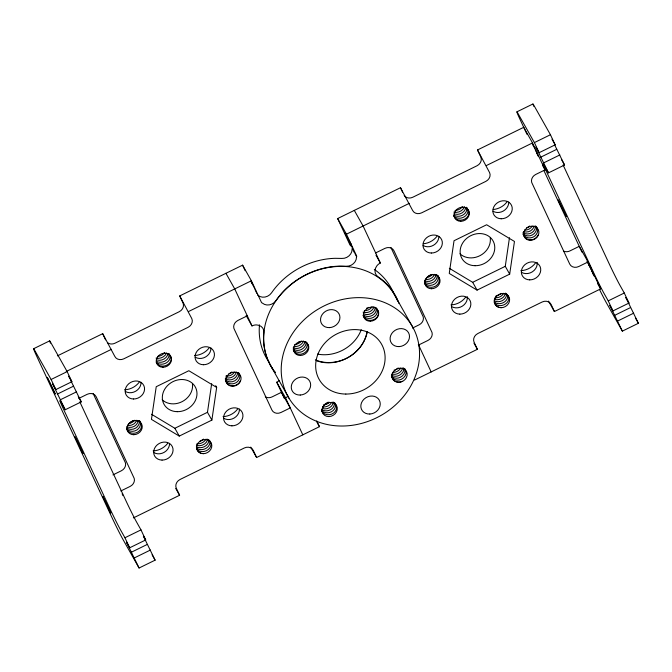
<?xml version="1.0" encoding="UTF-8"?>
<svg xmlns="http://www.w3.org/2000/svg" width="672" height="672" viewBox="0 0 672 672"><rect width="100%" height="100%" fill="white"/><g stroke="black" fill="none" stroke-linecap="round" stroke-linejoin="round"><path stroke-width="1.01" d="M211.873 420.109L216.661 387.425L188.84 370.726L156.232 386.711L151.444 419.387L179.264 436.086L211.873 420.109L207.472 412.297L211.663 383.695M509.678 274.142L514.466 241.458L486.637 224.759L454.028 240.744L449.249 273.428L477.07 290.119L509.678 274.142L505.277 266.33L509.46 237.728M33.6 348.726L49.652 340.864M516.886 111.846L532.93 103.984M57.406 355.874L102.69 333.673L114.786 356.353A7.148 6.191 -29.4 0 0 123.824 358.814L188 327.356A7.148 6.191 -29.4 0 0 191.806 318.604L179.71 295.924L242.584 265.154L251.387 280.778L261.584 302.669L262.458 303.156A8.938 7.736 -29.4 0 0 275.923 300.678A71.501 61.858 -29.4 0 1 339.536 266.12L346.172 266.246A8.938 7.736 -29.4 0 0 356.496 257.065L356.672 256.066L346.458 234.184L337.655 218.56L400.495 187.715L412.591 210.386A7.148 6.191 -29.4 0 0 421.621 212.848L485.806 181.39A7.148 6.191 -29.4 0 0 489.602 172.637L477.515 149.957L523.723 127.31L532.526 142.934L545.093 169.865L535.786 174.426A7.148 6.191 -29.4 0 0 531.695 182.431L569.713 264.062A7.148 6.191 -29.4 0 0 578.752 266.524L588.059 261.962L600.625 288.901L554.408 311.548L548.545 301.132M66.209 371.498L111.493 349.297M188.513 311.548L251.387 280.778M346.458 234.184L409.298 203.339M486.318 165.581L532.526 142.934M143.388 536.18L155.114 560.154L139.07 568.016L122.884 539.288A17.875 0.596 63.9 0 1 111.938 517.448L37.069 356.966A17.875 0.596 63.9 0 1 34.927 350.75L51.114 379.478L67.158 371.616L71.87 381.713L55.826 389.584L52.668 383.972L65.234 409.744L81.278 401.881L70.854 380.705M526.999 134.333L520.355 120.095A17.875 0.596 63.9 0 1 518.213 113.879L534.4 142.598L550.444 134.736L555.156 144.841L539.112 152.704L535.954 147.101L548.52 172.864L564.564 165.001L554.568 144.74M57.38 394.078L73.424 386.215M540.666 157.198L556.71 149.335M60.539 399.68L76.583 391.818M543.824 162.8L559.868 154.938M78.784 398.429L87.158 394.321A7.148 6.191 -29.4 0 1 96.197 396.791L134.215 478.422A7.148 6.191 -29.4 0 1 130.124 486.419L120.817 490.98M247.288 315.832L237.98 320.393A7.148 6.191 -29.4 0 0 233.898 328.39L271.916 410.029A7.148 6.191 -29.4 0 0 280.946 412.49L290.254 407.929L281.45 392.305L272.143 396.866A7.148 6.191 -29.4 0 1 265.28 396.791M375.656 252.916L384.955 248.354A7.148 6.191 -29.4 0 1 393.994 250.824L432.012 332.455A7.148 6.191 -29.4 0 1 427.921 340.452L418.614 345.013M151.528 414.271L174.863 428.274L207.472 412.297M449.333 268.304L472.668 282.307L505.277 266.33M112.946 474.902L121.321 470.795A7.148 6.191 -29.4 0 0 125.412 462.798L93.164 393.532M412.608 328.02L419.118 324.828A7.148 6.191 -29.4 0 0 423.209 316.831L390.961 247.565M133.384 517.91L179.592 495.264L176.308 488.216A7.148 6.191 -29.4 0 1 180.104 479.455L244.289 447.997A7.148 6.191 -29.4 0 1 253.319 450.467L256.612 457.514L319.452 426.67L316.781 420.966M414.523 380.066L477.397 349.297L474.104 342.25A7.148 6.191 -29.4 0 1 477.901 333.488L542.086 302.03A7.148 6.191 -29.4 0 1 551.124 304.5L554.408 311.548M65.234 409.744L61.194 402.578A17.875 0.596 63.9 0 0 63.336 408.794L109.964 508.746A17.875 0.596 63.9 0 0 120.91 530.586L124.95 537.751L140.994 529.889L145.69 539.952L129.646 547.814L126.487 542.212L139.07 568.016M548.52 172.864L544.48 165.698A17.875 0.596 63.9 0 0 546.622 171.914L593.25 271.866A17.875 0.596 63.9 0 0 604.195 293.706L608.236 300.871L624.28 293.009L628.975 303.072L612.931 310.934L609.773 305.332L622.356 331.136L638.4 323.274L625.817 297.469L628.975 303.072M131.2 552.308L147.244 544.446M614.485 315.437L630.529 307.566M134.358 557.911L150.402 550.049M617.644 321.04L633.688 313.169M257.468 294.714L258.056 295.344A8.938 7.736 -29.4 0 0 271.522 292.866A71.501 61.858 -29.4 0 1 335.135 258.308L341.771 258.434A8.938 7.736 -29.4 0 0 352.094 249.253L352.271 248.245L354.228 252.437M586.942 261.248L587.185 261.677M550.444 134.736L534.257 106.008A17.875 0.596 63.9 0 0 533.064 104.597M551.998 139.23L555.156 144.841M561.532 159.625L564.564 165.001M624.28 293.009L620.248 285.844A17.875 0.596 63.9 0 1 609.294 264.004L563.111 164.993M635.368 317.89L638.4 323.274M542.648 165.53L545.093 169.865M588.059 261.962L579.256 246.338L569.948 250.908A7.148 6.191 -29.4 0 1 563.833 251.202M597.685 283.693L600.625 288.901M622.356 331.136L606.169 302.408A17.875 0.596 63.9 0 1 599.424 289.33M472.668 282.307L477.07 290.119M473.97 343.224L477.397 349.297M354.287 210.361L363.107 226.019M375.967 255.209L380.369 263.021A8.938 7.736 -29.4 0 0 377.429 265.188L376.849 265.86A8.938 7.736 -29.4 0 0 378.05 276.78A71.66 61.992 -29.4 0 1 396.026 296.73L397.135 298.964A71.66 61.992 -29.4 0 1 399.008 303.509M394.086 294.05L413.582 328.692A71.375 61.748 -29.4 0 1 343.14 426.014A71.375 61.748 -29.4 0 1 294.428 330.775A71.375 61.748 -29.4 0 1 413.582 328.692M355.211 254.176L356.672 256.78M316.999 422.327L319.452 426.67M225.918 273.277L234.738 288.935M246.137 315.521L252.008 325.937A8.938 7.736 -29.4 0 1 255.494 324.954L256.368 324.912A8.938 7.736 -29.4 0 1 263.903 332.724A71.66 61.992 -29.4 0 0 268.775 361.88L269.858 364.081A71.66 61.992 -29.4 0 0 273.714 370.348M269.573 363.72L289.069 398.353M279.241 380.478A8.938 7.736 -29.4 0 1 276.738 382.2L285.541 397.824L302.82 434.868M250.74 447.098L256.612 457.514M215.687 385.686L216.661 387.425M174.863 428.274L179.264 436.086M175.678 488.326L179.592 495.264M67.158 371.616L50.971 342.888A17.875 0.596 63.9 0 0 49.778 341.477M71.87 381.713L68.712 376.11L69.997 378.865M78.246 396.505L81.278 401.881M140.994 529.889L136.962 522.724A17.875 0.596 63.9 0 1 126.008 500.884L79.825 401.873M143.438 535.945L145.69 539.952M152.082 554.761L155.114 560.154M587.63 262.5L587.975 263.147M250.942 281.274L251.286 281.929M251.656 282.643L252.059 283.424M532.619 144.337L533.635 146.345M588.949 265.054L589.378 265.902M252.26 283.836L252.689 284.676M533.845 146.874L534.064 147.302M589.596 266.339L590.033 267.212M252.907 285.113L253.344 285.995M589.168 265.373L589.882 266.809M534.5 148.184L534.719 148.63M590.251 267.658L590.68 268.548M253.772 286.877L253.991 287.322M590.234 267.532L591.284 269.69M535.147 149.512L535.769 150.814M591.1 269.413L591.301 269.842M254.411 288.196L254.612 288.616M591.604 270.371L594.048 276.007M535.97 151.225L536.34 152.023M591.688 270.665L592.217 271.807M337.655 218.56L349.826 244.625A3.536 3.066 -29.4 0 0 351.078 245.927M254.999 289.439L255.528 290.581M534.4 142.598L539.112 152.704M608.236 300.871L612.931 310.934M543.833 170.419L581.935 252.084M477.515 149.957L480.799 157.013A7.148 6.191 -29.4 0 1 477.002 165.766L412.818 197.224A7.148 6.191 -29.4 0 1 404.183 195.468M400.495 187.715L402.553 192.116M363.09 225.985L380.369 263.021M418.328 344.4L431.18 371.952M242.584 265.154L245.188 270.74M234.721 288.901L252.008 325.937M276.738 382.2L284.264 398.328M179.71 295.924L183.002 302.98A7.148 6.191 -29.4 0 1 179.197 311.732L115.021 343.19A7.148 6.191 -29.4 0 1 107.47 342.636M102.69 333.673L105.571 339.847M122.119 493.769L122.984 495.625M51.114 379.478L55.826 389.584M124.95 537.751L129.646 547.814M536.516 152.41L536.995 153.451M536.71 152.687L538.448 156.66M592.376 272.152L592.796 273.092M255.688 290.934L256.108 291.866M537.264 154.056L537.583 154.795M593.023 273.605L593.359 274.47M256.334 292.387L256.704 293.345M506.89 202.028A17.161 14.851 -29.4 0 1 493.214 209.513M535.391 263.13A17.161 14.851 -29.4 0 1 520.85 270.665M465.503 297.385A17.161 14.851 -29.4 0 1 450.962 304.928M436.993 236.284A17.161 14.851 -29.4 0 1 423.326 243.768M490.241 237.854A17.875 15.464 -29.4 0 1 480.11 255.587A17.875 15.464 -29.4 0 1 459.959 253.772M537.155 262.399A10.013 8.66 -29.4 0 1 532.333 271.832A10.013 8.66 -29.4 0 1 521.581 272.362M467.267 296.654A10.013 8.66 -29.4 0 1 462.445 306.088A10.013 8.66 -29.4 0 1 451.693 306.617M438.833 236.317A10.013 8.66 -29.4 0 1 433.566 245.213A10.013 8.66 -29.4 0 1 423.184 245.515M508.721 202.062A10.013 8.66 -29.4 0 1 503.462 210.958A10.013 8.66 -29.4 0 1 493.08 211.252M532.224 226.153A7.778 7.081 -16.2 0 1 524.454 230.059M523.681 231.638A7.778 7.081 -16.2 0 0 533.753 227.287A7.778 6.241 -38.5 0 0 534.173 226.002M529.628 226.01A7.778 7.081 -16.2 0 1 526.714 227.69M536.903 227.472A7.778 6.241 -38.5 0 1 537.054 233.142A7.778 7.081 -16.2 0 1 530.3 237.863A7.778 7.081 -16.2 0 1 523.093 234.444M535.592 226.019A7.778 6.241 -38.5 0 1 535.895 226.271M536.449 226.834A7.778 6.241 -38.5 0 1 536.684 227.136M523.118 233.89A7.778 7.081 -16.2 0 0 535.954 231.185A7.778 6.241 -38.5 0 0 536.399 226.985M535.458 226.246A7.778 6.241 -38.5 0 1 534.853 229.236A7.778 7.081 -16.2 0 1 523.093 232.789M538.154 235.091A7.778 7.081 -16.2 0 1 528.998 239.686A7.778 7.081 -16.2 0 1 523.354 232.109M503.714 293.261A7.778 6.292 -18.8 0 1 494.97 297.788A7.778 7.031 -44 0 1 495.188 297.385M500.959 293.454A7.778 6.292 -18.8 0 1 496.247 295.739A7.778 7.031 -44 0 1 496.583 295.403M494.29 299.368A7.778 7.031 -44 0 0 494.718 299.502A7.778 6.292 -18.8 0 0 505.453 293.21M507.293 294.68A7.778 6.292 -18.8 0 1 507.116 302.543A7.778 6.292 -18.8 0 1 498.019 305.357A7.778 7.031 -44 0 1 494.206 302.509M505.193 293.294A7.778 6.292 -18.8 0 1 505.596 293.471M506.335 293.891A7.778 6.292 -18.8 0 1 506.999 294.403M506.579 293.958A7.778 6.292 -18.8 0 1 495.818 301.451A7.778 7.031 -44 0 1 494.18 300.754M507.436 294.748A7.778 6.292 -18.8 0 1 505.008 301.568A7.778 6.292 -18.8 0 1 496.919 303.408A7.778 7.031 -44 0 1 494.222 301.921M499.12 307.314A7.778 7.031 -44 0 1 494.651 298.721M495.676 296.545A7.778 7.031 -44 0 1 495.953 296.15M432.306 274.394A7.778 7.081 -16.2 0 1 426.518 277.519M425.216 279.35A7.778 7.081 -16.2 0 0 434.356 274.756A7.778 6.241 -38.5 0 0 434.532 274.327M424.402 283.072A7.778 7.081 -16.2 0 0 431.525 287.314A7.778 7.081 -16.2 0 0 438.757 282.559A7.778 6.241 -38.5 0 0 436.968 275.218M424.511 282.988A7.778 7.081 -16.2 0 0 437.657 280.61A7.778 6.241 -38.5 0 0 438.001 276.016M424.519 280.711A7.778 7.081 -16.2 0 0 435.456 276.704A7.778 6.241 -38.5 0 0 436.036 274.562M437.699 275.285A7.778 6.241 -38.5 0 1 437.867 275.638M437.144 275.251A7.778 6.241 -38.5 0 1 436.565 278.662A7.778 7.081 -16.2 0 1 424.427 281.946M425.552 279.787A7.778 6.241 -38.5 0 1 431.987 274.512M435.481 274.562A7.778 6.241 -38.5 0 1 436.624 275.016M462.395 206.632A7.778 6.292 -18.8 0 1 455.053 210.437M464.419 206.632A7.778 6.292 -18.8 0 1 453.852 212.117M453.852 215.838A7.778 7.031 -44 0 0 457.153 217.972A7.778 6.292 -18.8 0 0 465.94 215.494A7.778 6.292 -18.8 0 0 466.956 207.908M466.578 207.362A7.778 6.292 -18.8 0 1 466.687 207.74M466.763 208.127A7.778 6.292 -18.8 0 1 463.772 214.469A7.778 6.292 -18.8 0 1 456.053 216.023A7.778 7.031 -44 0 1 454.045 215.082M465.73 207.371A7.778 6.292 -18.8 0 1 454.952 214.066A7.778 7.031 -44 0 1 454.104 213.772M466.427 207.295A7.778 6.292 -18.8 0 1 466.704 207.589M464.587 207.572A7.778 6.292 -18.8 0 1 468.35 215.636A7.778 6.292 -18.8 0 1 458.254 219.92A7.778 7.031 -44 0 1 453.869 215.872M587.622 262.802A7.778 1.336 66 0 1 587.824 263.105M588.437 264.138A7.778 1.336 66 0 1 588.647 264.516M589.075 265.314A7.778 1.336 66 0 1 589.285 265.726M532.493 144.404A7.778 1.336 66 0 1 532.694 144.749M533.333 145.883A7.778 1.336 66 0 1 533.543 146.286M533.719 106.26A17.875 0.596 63.9 0 1 533.324 105.302M273.596 370.348A71.375 61.748 -29.4 0 1 302.677 276.662A71.375 61.748 -29.4 0 1 397.614 300.955M275.352 372.674A71.375 61.748 -29.4 0 1 274.168 371.137M366.979 332.17A35.826 30.996 -29.4 0 1 316.52 360.704M405.115 369.39A7.778 6.098 -28.5 0 1 401.293 379.336A7.778 7.216 -30.9 0 1 391.448 376.622M403.267 367.928A7.778 6.098 -28.5 0 1 403.628 368.122M404.292 368.567A7.778 6.098 -28.5 0 1 404.863 369.096M391.44 376.118A7.778 7.216 -30.9 0 0 400.193 377.378A7.778 6.098 -28.5 0 0 404.611 368.416M403.964 368.752A7.778 6.098 -28.5 0 1 399.092 375.43A7.778 7.216 -30.9 0 1 391.398 375.035M402.394 381.284A7.778 7.216 -30.9 0 1 391.717 374.606M402.688 368.021A7.778 6.098 -28.5 0 1 397.992 373.481A7.778 7.216 -30.9 0 1 391.952 373.901M400.747 368.08A7.778 6.098 -28.5 0 1 396.892 371.524A7.778 7.216 -30.9 0 1 392.683 372.33M398.177 367.928A7.778 6.098 -28.5 0 1 395.8 369.575A7.778 7.216 -30.9 0 1 393.968 370.213M336.05 405.14A7.778 6.695 -13.1 0 1 331.699 414.128A7.778 6.695 -13.1 0 1 321.678 410.936A7.778 6.619 -45.2 0 1 321.518 410.55M335.11 403.578A7.778 6.695 -13.1 0 1 331.262 411.877A7.778 6.695 -13.1 0 1 321.518 410.407M333.27 402.15A7.778 6.695 -13.1 0 1 322.274 408.458M334.757 402.814A7.778 6.619 -45.2 0 1 334.95 403.192M334.32 402.839A7.778 6.695 -13.1 0 1 330.38 409.811A7.778 6.695 -13.1 0 1 321.737 409.601M334.202 402.923A7.778 6.619 -45.2 0 1 336.05 405.14M322.778 412.894A7.778 6.619 -45.2 0 1 325.769 403.46M326.164 403.183A7.778 6.619 -45.2 0 1 326.575 402.931M327.432 402.494A7.778 6.619 -45.2 0 1 328.314 402.158M332.716 402.158A7.778 6.619 -45.2 0 1 333.488 402.486M331.64 402.276A7.778 6.695 -13.1 0 1 322.535 406.854M329.314 402.209A7.778 6.695 -13.1 0 1 323.358 404.998M293.286 349.91A7.778 7.216 -30.9 0 0 302.35 351.515A7.778 6.098 -28.5 0 0 306.768 342.552M293.395 350.347A7.778 7.216 -30.9 0 0 303.45 353.464A7.778 6.098 -28.5 0 0 307.868 344.501A7.778 6.098 -28.5 0 0 298.368 342.359M304.928 341.746A7.778 6.098 -28.5 0 1 300.149 347.609A7.778 7.216 -30.9 0 1 293.244 347.676M306.02 341.695A7.778 6.098 -28.5 0 1 306.079 342.082M306.113 342.476A7.778 6.098 -28.5 0 1 301.249 349.558A7.778 7.216 -30.9 0 1 293.177 348.894M301.283 341.006A7.778 6.098 -28.5 0 1 297.948 343.703A7.778 7.216 -30.9 0 1 294.689 344.526M303.492 341.015A7.778 6.098 -28.5 0 1 299.048 345.652A7.778 7.216 -30.9 0 1 293.908 346.324M376.186 308.045A7.778 6.695 -13.1 0 1 372.313 315.428A7.778 6.695 -13.1 0 1 363.308 314.958M375.22 307.348A7.778 6.695 -13.1 0 1 371.213 313.48A7.778 6.695 -13.1 0 1 363.359 313.715M376.471 308.078A7.778 6.619 -45.2 0 1 376.883 308.809A7.778 6.695 -13.1 0 1 373.195 317.495A7.778 6.695 -13.1 0 1 363.174 315.689M363.199 315.344A7.778 6.619 -45.2 0 0 363.611 316.554A7.778 6.695 -13.1 0 0 373.64 319.746A7.778 6.695 -13.1 0 0 377.983 310.758M368.332 307.373A7.778 6.695 -13.1 0 1 367.912 307.616M367.038 308.028A7.778 6.695 -13.1 0 1 366.576 308.196M372.061 306.734A7.778 6.695 -13.1 0 1 364.325 310.624M373.976 306.659A7.778 6.695 -13.1 0 1 363.107 312.119M50.434 343.14A17.875 0.596 63.9 0 1 50.039 342.182M209.084 347.995A17.161 14.851 -29.4 0 1 194.544 355.53M237.594 409.097A17.161 14.851 -29.4 0 1 223.045 416.632M167.698 443.352A17.161 14.851 -29.4 0 1 153.157 450.887M139.196 382.25A17.161 14.851 -29.4 0 1 124.656 389.785M192.444 383.821A17.875 15.464 -29.4 0 1 182.314 401.545A17.875 15.464 -29.4 0 1 162.154 399.739M239.425 409.13A10.013 8.66 -29.4 0 1 234.167 418.026A10.013 8.66 -29.4 0 1 223.784 418.32M169.537 443.386A10.013 8.66 -29.4 0 1 164.279 452.281A10.013 8.66 -29.4 0 1 153.888 452.575M141.028 382.284A10.013 8.66 -29.4 0 1 135.769 391.18A10.013 8.66 -29.4 0 1 125.387 391.474M210.924 348.029A10.013 8.66 -29.4 0 1 205.657 356.916A10.013 8.66 -29.4 0 1 195.275 357.218M234.427 372.12A7.778 7.081 -16.2 0 1 226.178 375.976M226.338 377.74A7.778 7.081 -16.2 0 0 235.948 373.246A7.778 6.241 -38.5 0 0 236.376 371.969M231.823 371.977A7.778 7.081 -16.2 0 1 231.454 372.28M231.076 372.574A7.778 7.081 -16.2 0 1 228.908 373.657M225.313 379.856A7.778 7.081 -16.2 0 0 238.148 377.152A7.778 6.241 -38.5 0 0 238.493 372.557M239.098 373.43A7.778 6.241 -38.5 0 1 239.249 379.109A7.778 7.081 -16.2 0 1 232.739 383.796A7.778 7.081 -16.2 0 1 225.54 380.78M226.044 376.328A7.778 6.241 -38.5 0 1 226.246 375.908M238.384 372.506A7.778 6.241 -38.5 0 1 238.888 373.103M237.653 372.632A7.778 6.241 -38.5 0 1 237.048 375.203A7.778 7.081 -16.2 0 1 225.296 378.756M240.349 381.058A7.778 7.081 -16.2 0 1 231.202 385.652A7.778 7.081 -16.2 0 1 225.548 378.076M205.909 439.228A7.778 6.292 -18.8 0 1 197.173 443.755M203.49 439.093A7.778 6.292 -18.8 0 1 199.391 441.487M196.484 445.334A7.778 7.031 -44 0 0 196.913 445.469A7.778 6.292 -18.8 0 0 207.48 439.992M208.538 439.858A7.778 6.292 -18.8 0 1 209.74 447.98A7.778 6.292 -18.8 0 1 200.214 451.324A7.778 7.031 -44 0 1 196.652 448.846M206.976 439.102A7.778 6.292 -18.8 0 1 207.396 439.261M208.782 439.925A7.778 6.292 -18.8 0 1 198.013 447.418A7.778 7.031 -44 0 1 196.375 446.72M209.496 440.345A7.778 6.292 -18.8 0 1 207.388 447.376A7.778 6.292 -18.8 0 1 199.114 449.375A7.778 7.031 -44 0 1 196.417 447.88M201.314 453.281A7.778 7.031 -44 0 1 196.552 447.46M196.568 446.074A7.778 7.031 -44 0 1 196.854 444.688M197.182 443.789A7.778 7.031 -44 0 1 197.392 443.352M134.509 420.361A7.778 7.081 -16.2 0 1 128.713 423.486M127.411 425.309A7.778 7.081 -16.2 0 0 136.559 420.714A7.778 6.241 -38.5 0 0 136.727 420.294M126.605 429.038A7.778 7.081 -16.2 0 0 133.72 433.28A7.778 7.081 -16.2 0 0 140.96 428.526A7.778 6.241 -38.5 0 0 136.853 420.353M126.706 428.954A7.778 7.081 -16.2 0 0 139.86 426.577A7.778 6.241 -38.5 0 0 139.709 420.899M126.722 426.67A7.778 7.081 -16.2 0 0 137.659 422.671A7.778 6.241 -38.5 0 0 138.23 420.529M139.289 420.815A7.778 6.241 -38.5 0 1 138.76 424.628A7.778 7.081 -16.2 0 1 126.622 427.913M127.756 425.754A7.778 6.241 -38.5 0 1 132.392 421.084M132.838 420.89A7.778 6.241 -38.5 0 1 135.089 420.328M164.598 352.598A7.778 6.292 -18.8 0 1 157.727 356.387M166.496 353.002A7.778 6.292 -18.8 0 1 156.055 358.075M156.341 362.141A7.778 7.031 -44 0 0 159.356 363.938A7.778 6.292 -18.8 0 0 168.134 361.46A7.778 6.292 -18.8 0 0 169.151 353.875M168.882 353.707A7.778 6.292 -18.8 0 1 166.16 360.293A7.778 6.292 -18.8 0 1 158.256 361.981A7.778 7.031 -44 0 1 156.24 361.049M167.933 353.338A7.778 6.292 -18.8 0 1 157.156 360.032A7.778 7.031 -44 0 1 156.307 359.738M166.79 353.531A7.778 6.292 -18.8 0 1 170.554 361.603A7.778 6.292 -18.8 0 1 160.457 365.887A7.778 7.031 -44 0 1 156.232 362.25M288.044 396.102A8.938 7.736 -29.4 0 1 285.541 397.824M275.184 372.313A71.66 61.992 -29.4 0 1 274.193 371.011M367.307 331.548A35.776 30.946 -29.4 0 1 315.344 359.856M269.312 362.536A71.66 61.992 -29.4 0 1 265.457 356.269L264.373 354.068A71.66 61.992 -29.4 0 1 259.484 324.878M354.665 253.117A3.536 3.066 -29.4 0 1 354.421 252.79M393.725 293.404A71.66 61.992 -29.4 0 0 392.734 291.152L391.642 288.96A71.66 61.992 -29.4 0 0 374.312 269.396M361.267 329.742A35.776 30.946 -29.4 0 1 317.52 354.085M351.086 243.886A7.778 0.865 61.7 0 1 350.876 243.558M350.431 242.861A7.778 0.865 61.7 0 1 347.676 237.905M250.933 281.585A7.778 1.369 66.1 0 1 251.126 281.887M251.748 282.92A7.778 1.369 66.1 0 1 251.958 283.298M252.386 284.096A7.778 1.369 66.1 0 1 252.596 284.508M344.87 232.73L351.784 246.859L344.87 232.73M558.314 200.046L566.278 216.493L558.314 200.046M47.258 377.412L55.23 393.851L47.258 377.412M75.029 436.926L83 453.373L75.029 436.926M102.791 496.44L110.762 512.887L102.791 496.44M501.228 218.77A10.013 8.66 -29.4 0 0 511.535 205.355A10.013 8.66 -29.4 0 0 494.878 205.162A10.013 8.66 -29.4 0 0 501.228 218.77M529.729 279.871A10.013 8.66 -29.4 0 0 540.036 266.465A10.013 8.66 -29.4 0 0 523.387 266.263A10.013 8.66 -29.4 0 0 529.729 279.871M459.841 314.126A10.013 8.66 -29.4 0 0 470.148 300.72A10.013 8.66 -29.4 0 0 453.499 300.518A10.013 8.66 -29.4 0 0 459.841 314.126M431.34 253.025A10.013 8.66 -29.4 0 0 441.638 239.618A10.013 8.66 -29.4 0 0 424.99 239.417A10.013 8.66 -29.4 0 0 431.34 253.025M460.765 221.315A7.871 6.804 -29.4 0 0 468.72 210.689A7.871 6.804 -29.4 0 0 455.608 210.706A7.871 6.804 -29.4 0 0 460.765 221.315M431.508 288.742A7.871 6.804 -29.4 0 0 439.454 278.116A7.871 6.804 -29.4 0 0 426.35 278.132A7.871 6.804 -29.4 0 0 431.508 288.742M501.077 307.726A7.871 6.804 -29.4 0 0 509.032 297.1A7.871 6.804 -29.4 0 0 495.919 297.116A7.871 6.804 -29.4 0 0 501.077 307.726M530.342 240.299A7.871 6.804 -29.4 0 0 538.297 229.673A7.871 6.804 -29.4 0 0 525.185 229.69A7.871 6.804 -29.4 0 0 530.342 240.299M475.096 265.709A17.875 15.464 -29.4 0 0 493.5 241.769A17.875 15.464 -29.4 0 0 463.764 241.416A17.875 15.464 -29.4 0 0 475.096 265.709M345.836 394.052A35.826 30.996 -29.4 0 0 382.469 345.92A35.826 30.996 -29.4 0 0 322.837 345.5A35.826 30.996 -29.4 0 0 345.836 394.052M329.515 327.617A10.013 8.66 -29.4 0 0 338.965 313.732A10.013 8.66 -29.4 0 0 322.199 314.513A10.013 8.66 -29.4 0 0 329.515 327.617M399.092 346.601A10.013 8.66 -29.4 0 0 408.542 332.716A10.013 8.66 -29.4 0 0 391.776 333.497A10.013 8.66 -29.4 0 0 399.092 346.601M369.827 414.028A10.013 8.66 -29.4 0 0 379.277 400.142A10.013 8.66 -29.4 0 0 362.51 400.924A10.013 8.66 -29.4 0 0 369.827 414.028M300.25 395.044A10.013 8.66 -29.4 0 0 309.7 381.158A10.013 8.66 -29.4 0 0 292.933 381.94A10.013 8.66 -29.4 0 0 300.25 395.044M328.894 416.581A7.871 6.804 -29.4 0 0 336.655 405.854A7.871 6.804 -29.4 0 0 323.526 406.081A7.871 6.804 -29.4 0 0 328.894 416.581M398.782 382.326A7.871 6.804 -29.4 0 0 406.543 371.599A7.871 6.804 -29.4 0 0 393.414 371.826A7.871 6.804 -29.4 0 0 398.782 382.326M370.272 321.224A7.871 6.804 -29.4 0 0 378.042 310.498A7.871 6.804 -29.4 0 0 364.904 310.724A7.871 6.804 -29.4 0 0 370.272 321.224M300.384 355.48A7.871 6.804 -29.4 0 0 308.154 344.753A7.871 6.804 -29.4 0 0 295.016 344.98A7.871 6.804 -29.4 0 0 300.384 355.48M203.431 364.736A10.013 8.66 -29.4 0 0 213.73 351.322A10.013 8.66 -29.4 0 0 197.081 351.128A10.013 8.66 -29.4 0 0 203.431 364.736M231.932 425.838A10.013 8.66 -29.4 0 0 242.239 412.423A10.013 8.66 -29.4 0 0 225.582 412.23A10.013 8.66 -29.4 0 0 231.932 425.838M162.044 460.093A10.013 8.66 -29.4 0 0 172.351 446.678A10.013 8.66 -29.4 0 0 155.694 446.485A10.013 8.66 -29.4 0 0 162.044 460.093M133.535 398.992A10.013 8.66 -29.4 0 0 143.842 385.577A10.013 8.66 -29.4 0 0 127.193 385.384A10.013 8.66 -29.4 0 0 133.535 398.992M162.968 367.273A7.871 6.804 -29.4 0 0 170.915 356.656A7.871 6.804 -29.4 0 0 157.811 356.672A7.871 6.804 -29.4 0 0 162.968 367.273M133.703 434.708A7.871 6.804 -29.4 0 0 141.649 424.082A7.871 6.804 -29.4 0 0 128.545 424.099A7.871 6.804 -29.4 0 0 133.703 434.708M203.28 453.692A7.871 6.804 -29.4 0 0 211.226 443.066A7.871 6.804 -29.4 0 0 198.122 443.083A7.871 6.804 -29.4 0 0 203.28 453.692M232.546 386.257A7.871 6.804 -29.4 0 0 240.492 375.64A7.871 6.804 -29.4 0 0 227.388 375.656A7.871 6.804 -29.4 0 0 232.546 386.257M177.299 411.676A17.875 15.464 -29.4 0 0 195.695 387.727A17.875 15.464 -29.4 0 0 165.959 387.383A17.875 15.464 -29.4 0 0 177.299 411.676"/></g></svg>
